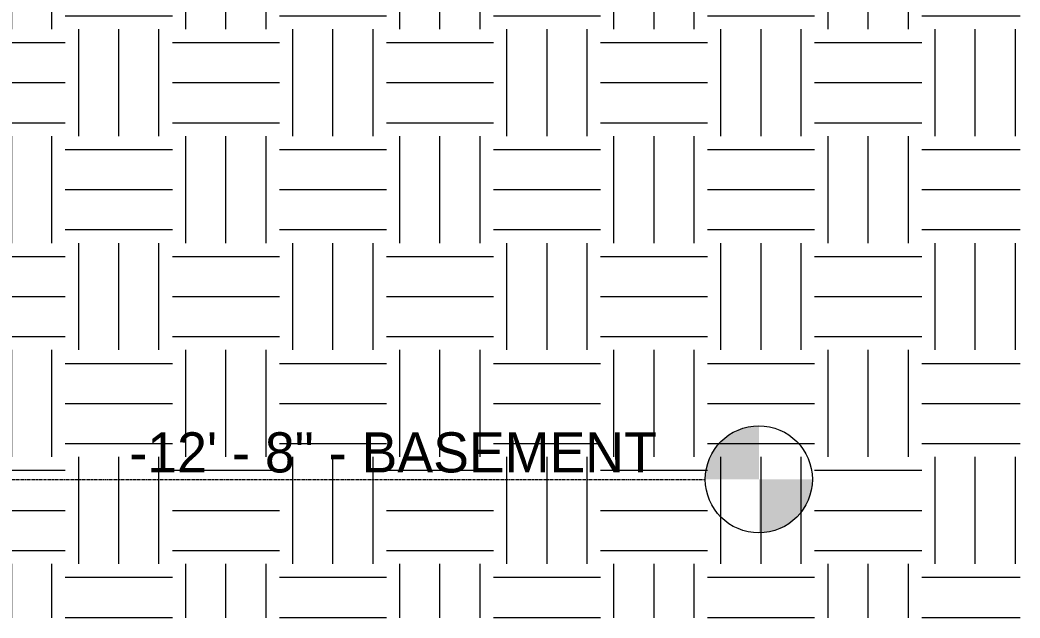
# Model space of a CAD drawing. Header units: inches. Extents: x 9661 to 15313, y -314 to 660.
# Drawn here: x 12222.4 to 12446.6, y -183.1 to -48.9 of the extents above; entities that cross this region are included whole.
import ezdxf

# ---------------------------------------------------------------- set-up
doc = ezdxf.new("R2010")
doc.units = ezdxf.units.IN
doc.header["$MEASUREMENT"] = 0
doc.linetypes.add('Grid Line 1_2_', pattern=[0.875, 0.5, -0.125, 0.125, -0.125])
for name, color, linetype, lineweight in [('0-1', 7, 'Continuous', 5), ('A-FLOR-LEVL', 51, 'Continuous', 9), ('A-FLOR-LEVL-1', 51, 'Grid Line 1_2_', 9), ('C-TOPO-1', 45, 'Continuous', 9)]:
    doc.layers.add(name, color=color, linetype=linetype, lineweight=lineweight)
doc.styles.add('Century Gothic', font='ufonts.com_century-gothic.ttf', dxfattribs={"height": 9})
pattern_1 = [(0, (11008.554, 72), (24, 24), [24, -24]), (0, (11008.554, 81), (24, 24), [24, -24]), (0, (11008.554, 90), (24, 24), [24, -24]), (90, (11011.554, 93), (-24, 24), [24, -24]), (90, (11020.554, 93), (-24, 24), [24, -24]), (90, (11029.554, 93), (-24, 24), [24, -24])]

# ---------------------------------------------------------------- blocks, each defined once
blk = doc.blocks.new('CTR  - Topography_rvt-1-BUILDING SECTION - EAST_WEST - COURTYARD - LOOKING NORTH')
at = {"layer": 'C-TOPO-1'}
h = blk.add_hatch(dxfattribs=at)
h.set_pattern_fill('FP_12', color=256, style=0, pattern_type=2)
h.set_pattern_definition(pattern_1)
h.paths.add_polyline_path([(12224.44, -183.11), (12328.59, -183.11), (12328.59, -42.58), (12233.74, -41.24), (12225.07, -40.47), (12224.44, -46), (12224.44, -94.35)], flags=0)
h = blk.add_hatch(dxfattribs=at)
h.set_pattern_fill('FP_12', color=256, style=0, pattern_type=2)
h.set_pattern_definition(pattern_1)
h.paths.add_polyline_path([(12328.59, -183.11), (12377.07, -183.11), (12377.07, -43.26), (12328.59, -42.58), (12328.59, -94.35)], flags=0)
h = blk.add_hatch(dxfattribs=at)
h.set_pattern_fill('FP_12', color=256, style=0, pattern_type=2)
h.set_pattern_definition(pattern_1)
h.paths.add_polyline_path([(12446.61, -183.11), (12446.61, -45.57), (12383.54, -45.57), (12383.54, -45.32), (12446.61, -45.32), (12446.61, -43.47), (12377.07, -43.26), (12377.07, -183.11)], flags=0)
h = blk.add_hatch(dxfattribs=at)
h.set_pattern_fill('FP_12', color=256, style=0, pattern_type=2)
h.set_pattern_definition(pattern_1)
h.paths.add_polyline_path([(12224.44, -183.11), (12224.44, -46), (12159.19, -46), (12159.19, -118), (12170.19, -118), (12170.19, -132), (12159.19, -132), (12159.19, -183.11), (12222.98, -183.11)], flags=0)
blk = doc.blocks.new('Level - Level Head - Circle-50818-BUILDING SECTION - EAST_WEST - COURTYARD - LOOKING NORTH')
at = {"layer": 'A-FLOR-LEVL'}
h = blk.add_hatch(color=256, dxfattribs=at)
edge = h.paths.add_edge_path(flags=0)
edge.add_line((12388.06, 0), (12376.06, 0))
edge.add_arc((12388.06, 0), 12, 90, 180, ccw=False)
edge.add_line((12388.06, 12), (12388.06, 0))
h = blk.add_hatch(color=256, dxfattribs=at)
edge = h.paths.add_edge_path(flags=0)
edge.add_line((12388.06, -12), (12388.06, 0))
edge.add_line((12388.06, 0), (12400.06, 0))
edge.add_arc((12388.06, 0), 12, 270, 360, ccw=False)
blk.add_circle((12388.06, 0), 12, dxfattribs=at)

msp = doc.modelspace()

# ---------------------------------------------------------------- linework, layer by layer
at = {"layer": 'A-FLOR-LEVL-1'}
msp.add_line((9660.52836, -152), (12376.05907, -152), dxfattribs=at)

# ---------------------------------------------------------------- block references
at = {"layer": '0-1'}
msp.add_blockref('CTR  - Topography_rvt-1-BUILDING SECTION - EAST_WEST - COURTYARD - LOOKING NORTH', (0, 0), dxfattribs=at)
at = {"layer": 'A-FLOR-LEVL'}
msp.add_blockref('Level - Level Head - Circle-50818-BUILDING SECTION - EAST_WEST - COURTYARD - LOOKING NORTH', (0, -152), dxfattribs=at)

# ---------------------------------------------------------------- texts
at = {"layer": 'A-FLOR-LEVL', "insert": (12246.93879, -141.44922), "char_height": 9, "width": 142.713, "attachment_point": 1, "style": 'Century Gothic'}
msp.add_mtext('-12\' - 8" - BASEMENT', dxfattribs=at)

doc.saveas('drawing.dxf')
